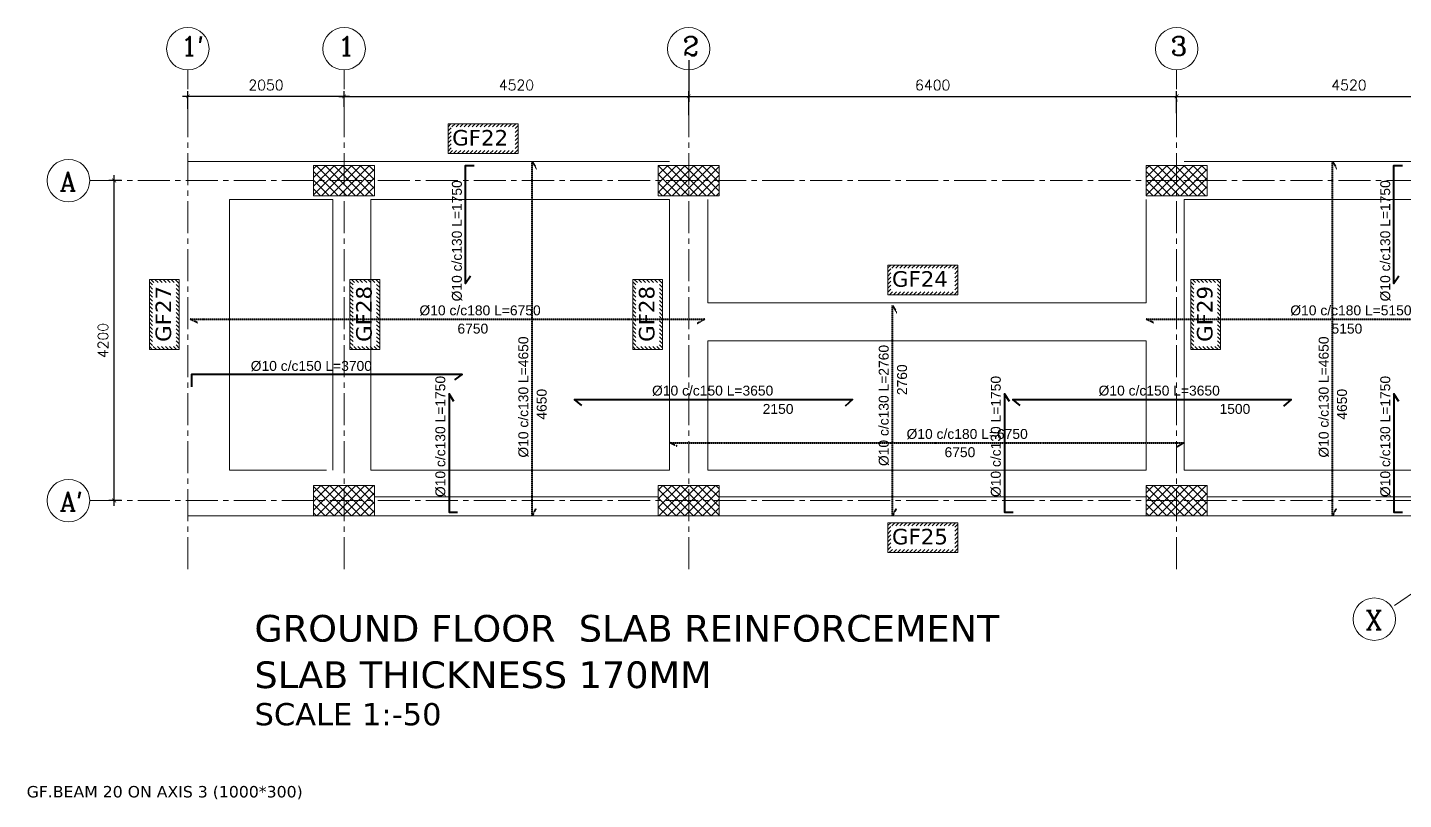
# Model space of a CAD drawing. Header units: inches. Extents: x -26151 to 62940, y -10194 to 246332.
# Drawn here: x 948 to 2753, y 114543 to 115557 of the extents above; entities that cross this region are included whole.
import ezdxf

# ---------------------------------------------------------------- set-up
doc = ezdxf.new("R2010")
doc.units = ezdxf.units.IN
doc.header["$LTSCALE"] = 0.7
doc.header["$MEASUREMENT"] = 0
for name, pattern in [('ACAD_ISO10W100', [18, 12, -3, 0, -3]), ('CENTER2', [1.125, 0.75, -0.125, 0.125, -0.125]), ('DASHED2', [0.375, 0.25, -0.125])]:
    doc.linetypes.add(name, pattern=pattern)
doc.layers.get('0').update_dxf_attribs({"lineweight": 13})
doc.layers.get('Defpoints').update_dxf_attribs({"lineweight": 5})
for name, color, linetype, lineweight in [('axis', 254, 'ACAD_ISO10W100', 9), ('BEAM', 5, 'Continuous', 0), ('COLUMN', 4, 'Continuous', 20), ('dim', 1, 'Continuous', 25), ('hach 1', 254, 'Continuous', 9), ('hatch', 9, 'Continuous', 9), ('TEXT', 3, 'Continuous', 25), ('top renforcment', 7, 'Continuous', 40)]:
    doc.layers.add(name, color=color, linetype=linetype, lineweight=lineweight)
doc.styles.add('100', font='romans.shx', dxfattribs={"height": 13.5})
doc.styles.add('GENERATED_STYLE_4', font='verdanai.ttf')
doc.styles.add('romanc', font='verdana.ttf', dxfattribs={"height": 250})
doc.styles.get("Standard").update_dxf_attribs({"font": 'arial.ttf', "height": 13})
doc.dimstyles.new('abr100', dxfattribs={"dimtxt": 15, "dimasz": 5, "dimexe": 7, "dimexo": 7, "dimgap": 8, "dimtad": 1, "dimdec": 0, "dimlfac": 10, "dimzin": 4, "dimdsep": 46, "dimtxsty": '100', "dimblk": 'ARCHTICK', "dimcen": 0.09, "dimdle": 7, "dimclrd": 1, "dimclre": 8, "dimclrt": 2, "dimadec": 0, "dimazin": 1, "dimtfac": 1, "dimtdec": 0, "dimtix": 1, "dimtofl": 0, "dimtmove": 0, "dimatfit": 3, "dimldrblk": 'ARCHTICK', "dimfxl": 0, "dimtolj": 1, "dimtzin": 0, "dimlwd": -1, "dimlwe": -1, "dimarcsym": 0})
doc.dimstyles.get("Standard").update_dxf_attribs({"dimtxt": 13, "dimasz": 5, "dimexe": 0.18, "dimexo": 0.0625, "dimgap": 6, "dimtad": 1, "dimdec": 0, "dimlfac": 10, "dimzin": 0, "dimdsep": 46, "dimtxsty": 'Standard', "dimblk": 'ARCHTICK', "dimcen": 0.09, "dimse1": 1, "dimse2": 1, "dimclrd": 1, "dimclre": 7, "dimclrt": 3, "dimadec": 0, "dimazin": 0, "dimtfac": 1, "dimtdec": 0, "dimtix": 1, "dimtofl": 0, "dimtmove": 0, "dimatfit": 3, "dimldrblk": 'ARCHTICK', "dimfxl": 0, "dimtolj": 1, "dimtzin": 0, "dimarcsym": 0})
doc.dimstyles.new('STANDARD$0', dxfattribs={"dimscale": 0, "dimtxt": 50, "dimasz": 8, "dimexe": 15, "dimexo": 0.0625, "dimgap": 2, "dimtad": 1, "dimdec": 0, "dimzin": 0, "dimdsep": 46, "dimtxsty": 'Standard', "dimblk1": 'ARCHTICK', "dimblk2": 'ARCHTICK', "dimsah": 1, "dimcen": 0.09, "dimdle": 15, "dimclrd": 3, "dimclre": 3, "dimclrt": 3, "dimazin": 0, "dimtfac": 1, "dimtdec": 0, "dimtofl": 0, "dimtmove": 1, "dimatfit": 3, "dimldrblk": 'ARCHTICK', "dimfxl": 0, "dimtolj": 1, "dimtzin": 0, "dimarcsym": 0})
pattern_1 = [(45, (-460756.624, -144257.93), (-5.7452426, 5.7452426), []), (135, (-460756.624, -144257.93), (-5.7452426, -5.7452426), [])]
pattern_2 = [(45, (-460744.624, -144257.93), (-5.7452426, 5.7452426), []), (135, (-460744.624, -144257.93), (-5.7452426, -5.7452426), [])]

# ---------------------------------------------------------------- blocks, each defined once
blk = doc.blocks.new('_ArchTick')
at = {"color": 0, "linetype": 'ByBlock', "lineweight": 0, "const_width": 0.15}
blk.add_lwpolyline([(-0.5, -0.5), (0.5, 0.5)], dxfattribs=at)
blk = doc.blocks.new('*D855')
at = {"layer": 'Defpoints', "color": 0, "transparency": 16777216}
for p in [(1815.6, 115466.3), (1363.6, 115445.5), (1815.6, 115434.7)]:
    blk.add_point(p, dxfattribs=at)
at = {"layer": 'dim', "color": 8, "transparency": 16777216}
for p, q in [((1363.6, 115452.5), (1363.6, 115473.3)), ((1815.6, 115441.7), (1815.6, 115473.3))]:
    blk.add_line(p, q, dxfattribs=at)
at = {"layer": 'dim', "color": 1, "transparency": 16777216}
blk.add_line((1356.6, 115466.3), (1822.6, 115466.3), dxfattribs=at)
at = {"layer": 'dim', "color": 1, "transparency": 16777216, "xscale": 5, "yscale": 5, "zscale": 5, "rotation": 180}
blk.add_blockref('_ArchTick', (1363.6, 115466.3), dxfattribs=at)
at = {"layer": 'dim', "color": 1, "transparency": 16777216, "xscale": 5, "yscale": 5, "zscale": 5}
blk.add_blockref('_ArchTick', (1815.6, 115466.3), dxfattribs=at)
at = {"layer": 'dim', "color": 2, "transparency": 16777216, "insert": (1589.6, 115481.1), "char_height": 13.5, "attachment_point": 5, "style": '100'}
blk.add_mtext('\\A1;4520', dxfattribs=at)
blk = doc.blocks.new('*D856')
at = {"layer": 'Defpoints', "color": 0, "transparency": 16777216}
for p in [(2455.6, 115469.4), (2907.6, 115466.3), (2907.6, 115448.1)]:
    blk.add_point(p, dxfattribs=at)
at = {"layer": 'dim', "color": 8, "transparency": 16777216}
for p, q in [((2907.6, 115455.1), (2907.6, 115473.3)), ((2455.6, 115462.4), (2455.6, 115459.3))]:
    blk.add_line(p, q, dxfattribs=at)
at = {"layer": 'dim', "color": 1, "transparency": 16777216}
blk.add_line((2448.6, 115466.3), (2914.6, 115466.3), dxfattribs=at)
at = {"layer": 'dim', "color": 1, "transparency": 16777216, "xscale": 5, "yscale": 5, "zscale": 5, "rotation": 180}
blk.add_blockref('_ArchTick', (2455.6, 115466.3), dxfattribs=at)
at = {"layer": 'dim', "color": 1, "transparency": 16777216, "xscale": 5, "yscale": 5, "zscale": 5}
blk.add_blockref('_ArchTick', (2907.6, 115466.3), dxfattribs=at)
at = {"layer": 'dim', "color": 2, "transparency": 16777216, "insert": (2681.6, 115481.1), "char_height": 13.5, "attachment_point": 5, "style": '100'}
blk.add_mtext('\\A1;4520', dxfattribs=at)
blk = doc.blocks.new('*D857')
at = {"layer": 'Defpoints', "color": 0, "transparency": 16777216}
for p in [(1062, 115355.8), (1078.7, 115355.8), (1078.7, 114935.8)]:
    blk.add_point(p, dxfattribs=at)
at = {"layer": 'dim', "color": 8, "transparency": 16777216}
for p, q in [((1071.7, 115355.8), (1055, 115355.8)), ((1071.7, 114935.8), (1055, 114935.8))]:
    blk.add_line(p, q, dxfattribs=at)
at = {"layer": 'dim', "color": 1, "transparency": 16777216}
blk.add_line((1062, 114928.8), (1062, 115362.8), dxfattribs=at)
at = {"layer": 'dim', "color": 1, "transparency": 16777216, "xscale": 5, "yscale": 5, "zscale": 5}
for p, rotation in [((1062, 115355.8), 90), ((1062, 114935.8), 270)]:
    blk.add_blockref('_ArchTick', p, dxfattribs=dict(at, rotation=rotation))
at = {"layer": 'dim', "color": 2, "transparency": 16777216, "insert": (1047.3, 115145.8), "char_height": 13.5, "attachment_point": 5, "rotation": 90, "style": '100'}
blk.add_mtext('\\A1;4200', dxfattribs=at)
blk = doc.blocks.new('*D859')
at = {"layer": 'Defpoints', "color": 0, "transparency": 16777216}
for p in [(1158.6, 115466.3), (1158.6, 115442.8), (1363.6, 115445.8)]:
    blk.add_point(p, dxfattribs=at)
at = {"layer": 'dim', "color": 8, "transparency": 16777216}
for p, q in [((1158.6, 115449.8), (1158.6, 115473.3)), ((1363.6, 115452.8), (1363.6, 115473.3))]:
    blk.add_line(p, q, dxfattribs=at)
at = {"layer": 'dim', "color": 1, "transparency": 16777216}
blk.add_line((1370.6, 115466.3), (1151.6, 115466.3), dxfattribs=at)
at = {"layer": 'dim', "color": 1, "transparency": 16777216, "xscale": 5, "yscale": 5, "zscale": 5, "rotation": 180}
blk.add_blockref('_ArchTick', (1158.6, 115466.3), dxfattribs=at)
at = {"layer": 'dim', "color": 1, "transparency": 16777216, "xscale": 5, "yscale": 5, "zscale": 5}
blk.add_blockref('_ArchTick', (1363.6, 115466.3), dxfattribs=at)
at = {"layer": 'dim', "color": 2, "transparency": 16777216, "insert": (1261.1, 115481.1), "char_height": 13.5, "attachment_point": 5, "style": '100'}
blk.add_mtext('\\A1;2050', dxfattribs=at)
blk = doc.blocks.new('*D860')
at = {"layer": 'Defpoints', "color": 0, "transparency": 16777216}
for p in [(1815.6, 115521), (2455.6, 115466.3), (2455.6, 115437.3)]:
    blk.add_point(p, dxfattribs=at)
at = {"layer": 'dim', "color": 8, "transparency": 16777216}
for p, q in [((1815.6, 115514), (1815.6, 115459.3)), ((2455.6, 115444.3), (2455.6, 115473.3))]:
    blk.add_line(p, q, dxfattribs=at)
at = {"layer": 'dim', "color": 1, "transparency": 16777216}
blk.add_line((1808.6, 115466.3), (2462.6, 115466.3), dxfattribs=at)
at = {"layer": 'dim', "color": 1, "transparency": 16777216, "xscale": 5, "yscale": 5, "zscale": 5, "rotation": 180}
blk.add_blockref('_ArchTick', (1815.6, 115466.3), dxfattribs=at)
at = {"layer": 'dim', "color": 1, "transparency": 16777216, "xscale": 5, "yscale": 5, "zscale": 5}
blk.add_blockref('_ArchTick', (2455.6, 115466.3), dxfattribs=at)
at = {"layer": 'dim', "color": 2, "transparency": 16777216, "insert": (2135.6, 115481.1), "char_height": 13.5, "attachment_point": 5, "style": '100'}
blk.add_mtext('\\A1;6400', dxfattribs=at)
blk = doc.blocks.new('*D861')
at = {"layer": 'Defpoints', "color": 0, "transparency": 16777216}
for p in [(1815.6, 115043.4, -26473), (2030.6, 115043.4, -40395.4), (2030.6, 115043.4)]:
    blk.add_point(p, dxfattribs=at)
at = {"layer": 'TEXT', "color": 3, "transparency": 16777216, "insert": (1932.8, 115056), "char_height": 13, "attachment_point": 5}
blk.add_mtext('\\A1;2150', dxfattribs=at)
blk = doc.blocks.new('*D862')
at = {"layer": 'Defpoints', "color": 0, "transparency": 16777216}
for p in [(1665.6, 115068.6), (2030.6, 115068.6), (2030.6, 115066.9)]:
    blk.add_point(p, dxfattribs=at)
at = {"layer": 'TEXT', "color": 3, "transparency": 16777216, "insert": (1847, 115079.9), "char_height": 13, "attachment_point": 5}
blk.add_mtext('\\A1;%%C10 c/c150 L=3650', dxfattribs=at)
blk = doc.blocks.new('*D863')
at = {"layer": 'Defpoints', "color": 0, "transparency": 16777216}
for p in [(2455.6, 115043.4, -26473), (2605.6, 115043.4, -40395.4), (2605.6, 115043.4)]:
    blk.add_point(p, dxfattribs=at)
at = {"layer": 'TEXT', "color": 3, "transparency": 16777216, "insert": (2532, 115056), "char_height": 13, "attachment_point": 5}
blk.add_mtext('\\A1;1500', dxfattribs=at)
blk = doc.blocks.new('*D864')
at = {"layer": 'Defpoints', "color": 0, "transparency": 16777216}
for p in [(2240.6, 115068.6), (2605.6, 115068.6), (2605.6, 115066.9)]:
    blk.add_point(p, dxfattribs=at)
at = {"layer": 'TEXT', "color": 3, "transparency": 16777216, "insert": (2432.7, 115079.9), "char_height": 13, "attachment_point": 5}
blk.add_mtext('\\A1;%%C10 c/c150 L=3650', dxfattribs=at)
blk = doc.blocks.new('*D867')
at = {"layer": 'Defpoints', "color": 0, "transparency": 16777216}
for p in [(1161.6, 115148.8, -19467.6), (1836.6, 115148.8, -59863), (1836.6, 115148.8)]:
    blk.add_point(p, dxfattribs=at)
at = {"layer": 'TEXT', "color": 3, "transparency": 16777216, "insert": (1532.4, 115161.4), "char_height": 13, "attachment_point": 5}
blk.add_mtext('\\A1;6750', dxfattribs=at)
blk = doc.blocks.new('*D868')
at = {"layer": 'Defpoints', "color": 0, "transparency": 16777216}
for p in [(1161.6, 115173.9), (1836.6, 115173.9, -19467.6), (1836.6, 115172.2)]:
    blk.add_point(p, dxfattribs=at)
at = {"layer": 'TEXT', "color": 3, "transparency": 16777216, "insert": (1541.9, 115185.2), "char_height": 13, "attachment_point": 5}
blk.add_mtext('\\A1;%%C10 c/c180 L=6750', dxfattribs=at)
blk = doc.blocks.new('*D869')
at = {"layer": 'Defpoints', "color": 0, "transparency": 16777216}
for p in [(1790.6, 114986.6, -19467.6), (2465.6, 114986.6, -59863), (2465.6, 114986.6)]:
    blk.add_point(p, dxfattribs=at)
at = {"layer": 'TEXT', "color": 3, "transparency": 16777216, "insert": (2171.3, 114999.2), "char_height": 13, "attachment_point": 5}
blk.add_mtext('\\A1;6750', dxfattribs=at)
blk = doc.blocks.new('*D870')
at = {"layer": 'Defpoints', "color": 0, "transparency": 16777216}
for p in [(1790.5, 115011.7), (2465.6, 115011.7, -19467.6), (2465.6, 115010)]:
    blk.add_point(p, dxfattribs=at)
at = {"layer": 'TEXT', "color": 3, "transparency": 16777216, "insert": (2180.8, 115023), "char_height": 13, "attachment_point": 5}
blk.add_mtext('\\A1;%%C10 c/c180 L=6750', dxfattribs=at)
blk = doc.blocks.new('*D871')
at = {"layer": 'Defpoints', "color": 0, "transparency": 16777216}
for p in [(2415.6, 115148.8, -19467.6), (2930.6, 115148.8, -79330.7), (2930.6, 115148.8)]:
    blk.add_point(p, dxfattribs=at)
at = {"layer": 'TEXT', "color": 3, "transparency": 16777216, "insert": (2678.9, 115161.4), "char_height": 13, "attachment_point": 5}
blk.add_mtext('\\A1;5150', dxfattribs=at)
blk = doc.blocks.new('*D872')
at = {"layer": 'Defpoints', "color": 0, "transparency": 16777216}
for p in [(2415.5, 115173.9), (2930.6, 115173.9, -38935.3), (2930.6, 115172.2)]:
    blk.add_point(p, dxfattribs=at)
at = {"layer": 'TEXT', "color": 3, "transparency": 16777216, "insert": (2684.2, 115185.2), "char_height": 13, "attachment_point": 5}
blk.add_mtext('\\A1;%%C10 c/c180 L=5150', dxfattribs=at)
blk = doc.blocks.new('*D875')
at = {"layer": 'Defpoints', "color": 0, "transparency": 16777216}
for p in [(1501.3, 115075.8), (1501.3, 114900.8), (1503, 114900.8)]:
    blk.add_point(p, dxfattribs=at)
at = {"layer": 'TEXT', "color": 3, "transparency": 16777216, "insert": (1490, 115019.9), "char_height": 13, "attachment_point": 5, "rotation": 90}
blk.add_mtext('\\A1;%%C10 c/c130 L=1750', dxfattribs=at)
blk = doc.blocks.new('*D876')
at = {"layer": 'Defpoints', "color": 0, "transparency": 16777216}
for p in [(1635.4, 115380.8, -59863), (1635.4, 115380.8), (1635.4, 114915.8, -59863)]:
    blk.add_point(p, dxfattribs=at)
at = {"layer": 'TEXT', "color": 3, "transparency": 16777216, "insert": (1622.8, 115062.2), "char_height": 13, "attachment_point": 5, "rotation": 90}
blk.add_mtext('\\A1;4650', dxfattribs=at)
blk = doc.blocks.new('*D877')
at = {"layer": 'Defpoints', "color": 0, "transparency": 16777216}
for p in [(1610.2, 115380.8, -19467.6), (1611.9, 115380.8), (1610.2, 114915.7, -40395.4)]:
    blk.add_point(p, dxfattribs=at)
at = {"layer": 'TEXT', "color": 3, "transparency": 16777216, "insert": (1598.9, 115071.7), "char_height": 13, "attachment_point": 5, "rotation": 90}
blk.add_mtext('\\A1;%%C10 c/c130 L=4650', dxfattribs=at)
blk = doc.blocks.new('*D878')
at = {"layer": 'Defpoints', "color": 0, "transparency": 16777216}
for p in [(2108.1, 115191.8, -119726), (2108.1, 115191.8), (2108.1, 114915.8, -59863)]:
    blk.add_point(p, dxfattribs=at)
at = {"layer": 'TEXT', "color": 3, "transparency": 16777216, "insert": (2095.5, 115094.4), "char_height": 13, "attachment_point": 5, "rotation": 90}
blk.add_mtext('\\A1;2760', dxfattribs=at)
blk = doc.blocks.new('*D879')
at = {"layer": 'Defpoints', "color": 0, "transparency": 16777216}
for p in [(2082.9, 115191.8, -79330.7), (2084.6, 115191.8), (2082.9, 114915.7, -40395.4)]:
    blk.add_point(p, dxfattribs=at)
at = {"layer": 'TEXT', "color": 3, "transparency": 16777216, "insert": (2071.6, 115060.6), "char_height": 13, "attachment_point": 5, "rotation": 90}
blk.add_mtext('\\A1;%%C10 c/c130 L=2760', dxfattribs=at)
blk = doc.blocks.new('*D880')
at = {"layer": 'Defpoints', "color": 0, "transparency": 16777216}
for p in [(2685.2, 115380.8, -59863), (2685.2, 115380.8), (2685.2, 114915.8, -59863)]:
    blk.add_point(p, dxfattribs=at)
at = {"layer": 'TEXT', "color": 3, "transparency": 16777216, "insert": (2672.5, 115062.2), "char_height": 13, "attachment_point": 5, "rotation": 90}
blk.add_mtext('\\A1;4650', dxfattribs=at)
blk = doc.blocks.new('*D881')
at = {"layer": 'Defpoints', "color": 0, "transparency": 16777216}
for p in [(2660, 115380.8, -19467.6), (2661.7, 115380.8), (2660, 114915.7, -40395.4)]:
    blk.add_point(p, dxfattribs=at)
at = {"layer": 'TEXT', "color": 3, "transparency": 16777216, "insert": (2648.7, 115071.7), "char_height": 13, "attachment_point": 5, "rotation": 90}
blk.add_mtext('\\A1;%%C10 c/c130 L=4650', dxfattribs=at)
blk = doc.blocks.new('*D884')
at = {"layer": 'Defpoints', "color": 0, "transparency": 16777216}
for p in [(1148.6, 115101), (1148.6, 115099.3), (1518.6, 115101, 13009.9)]:
    blk.add_point(p, dxfattribs=at)
at = {"layer": 'TEXT', "color": 3, "transparency": 16777216, "insert": (1320.6, 115112.3), "char_height": 13, "attachment_point": 5}
blk.add_mtext('\\A1;%%C10 c/c150 L=3700', dxfattribs=at)
blk = doc.blocks.new('*D885')
at = {"layer": 'Defpoints', "color": 0, "transparency": 16777216}
for p in [(2229.9, 115075.8), (2229.9, 114900.8), (2231.6, 114900.8)]:
    blk.add_point(p, dxfattribs=at)
at = {"layer": 'TEXT', "color": 3, "transparency": 16777216, "insert": (2218.6, 115019.9), "char_height": 13, "attachment_point": 5, "rotation": 90}
blk.add_mtext('\\A1;%%C10 c/c130 L=1750', dxfattribs=at)
blk = doc.blocks.new('*D886')
at = {"layer": 'Defpoints', "color": 0, "transparency": 16777216}
for p in [(2740.7, 115075.8), (2740.7, 114900.8), (2742.4, 114900.8)]:
    blk.add_point(p, dxfattribs=at)
at = {"layer": 'TEXT', "color": 3, "transparency": 16777216, "insert": (2729.4, 115019.9), "char_height": 13, "attachment_point": 5, "rotation": 90}
blk.add_mtext('\\A1;%%C10 c/c130 L=1750', dxfattribs=at)
blk = doc.blocks.new('*D887')
at = {"layer": 'Defpoints', "color": 0, "transparency": 16777216}
for p in [(2740.7, 115395.7), (2742.4, 115395.7), (2740.7, 115220.7)]:
    blk.add_point(p, dxfattribs=at)
at = {"layer": 'TEXT', "color": 3, "transparency": 16777216, "insert": (2729.4, 115276.7), "char_height": 13, "attachment_point": 5, "rotation": 90}
blk.add_mtext('\\A1;%%C10 c/c130 L=1750', dxfattribs=at)
blk = doc.blocks.new('*D888')
at = {"layer": 'Defpoints', "color": 0, "transparency": 16777216}
for p in [(1523, 115395.7), (1524.7, 115395.7), (1523, 115220.7)]:
    blk.add_point(p, dxfattribs=at)
at = {"layer": 'TEXT', "color": 3, "transparency": 16777216, "insert": (1511.7, 115276.7), "char_height": 13, "attachment_point": 5, "rotation": 90}
blk.add_mtext('\\A1;%%C10 c/c130 L=1750', dxfattribs=at)

msp = doc.modelspace()

# ---------------------------------------------------------------- hatches: boundary and pattern name
at = {"layer": 'hach 1', "linetype": 'ByBlock'}
h = msp.add_hatch(dxfattribs=at)
h.set_pattern_fill('ANSI31', color=256, scale=30, style=0)
h.set_pattern_definition([(45, (13957.3154, -4247.939), (-2.65165043, 2.65165043), [])])
h.paths.add_polyline_path([(1591.86, 115430.23), (1499.92, 115430.23), (1499.92, 115391.23), (1591.86, 115391.23)])
h.paths.add_polyline_path([(1587.86, 115426.23), (1587.86, 115395.23), (1503.92, 115395.23), (1503.92, 115426.23)], flags=16)
h = msp.add_hatch(dxfattribs=at)
h.set_pattern_fill('ANSI31', color=256, scale=30, style=0)
h.set_pattern_definition([(45, (14534.163, -4433.2407), (-2.65165043, 2.65165043), [])])
h.paths.add_polyline_path([(2168.71, 115244.93), (2076.77, 115244.93), (2076.77, 115205.93), (2168.71, 115205.93)])
h.paths.add_polyline_path([(2164.71, 115240.93), (2164.71, 115209.93), (2080.77, 115209.93), (2080.77, 115240.93)], flags=16)
h = msp.add_hatch(dxfattribs=at)
h.set_pattern_fill('ANSI31', color=256, scale=30, angle=90, style=0)
h.set_pattern_definition([(135, (120786.3127, 127591.4948), (-2.65165043, -2.65165043), [])])
h.paths.add_polyline_path([(1108.15, 115226.04), (1108.15, 115134.1), (1147.15, 115134.1), (1147.15, 115226.04)])
h.paths.add_polyline_path([(1112.15, 115222.04), (1143.15, 115222.04), (1143.15, 115138.1), (1112.15, 115138.1)], flags=16)
h = msp.add_hatch(dxfattribs=at)
h.set_pattern_fill('ANSI31', color=256, scale=30, angle=90, style=0)
h.set_pattern_definition([(135, (121049.41, 127591.4948), (-2.65165043, -2.65165043), [])])
h.paths.add_polyline_path([(1371.24, 115226.04), (1371.24, 115134.1), (1410.24, 115134.1), (1410.24, 115226.04)])
h.paths.add_polyline_path([(1375.24, 115222.04), (1406.24, 115222.04), (1406.24, 115138.1), (1375.24, 115138.1)], flags=16)
h = msp.add_hatch(dxfattribs=at)
h.set_pattern_fill('ANSI31', color=256, scale=30, angle=90, style=0)
h.set_pattern_definition([(135, (121420.309, 127591.4948), (-2.65165043, -2.65165043), [])])
h.paths.add_polyline_path([(1742.14, 115226.04), (1742.14, 115134.1), (1781.14, 115134.1), (1781.14, 115226.04)])
h.paths.add_polyline_path([(1746.14, 115222.04), (1777.14, 115222.04), (1777.14, 115138.1), (1746.14, 115138.1)], flags=16)
h = msp.add_hatch(dxfattribs=at)
h.set_pattern_fill('ANSI31', color=256, scale=30, angle=90, style=0)
h.set_pattern_definition([(135, (122152.3532, 127591.4948), (-2.65165043, -2.65165043), [])])
h.paths.add_polyline_path([(2474.19, 115226.04), (2474.19, 115134.1), (2513.19, 115134.1), (2513.19, 115226.04)])
h.paths.add_polyline_path([(2478.19, 115222.04), (2509.19, 115222.04), (2509.19, 115138.1), (2478.19, 115138.1)], flags=16)
h = msp.add_hatch(dxfattribs=at)
h.set_pattern_fill('ANSI31', color=256, scale=30, style=0)
h.set_pattern_definition([(45, (14534.163, -4771.394), (-2.65165043, 2.65165043), [])])
h.paths.add_polyline_path([(2168.71, 114906.77), (2076.77, 114906.77), (2076.77, 114867.77), (2168.71, 114867.77)])
h.paths.add_polyline_path([(2164.71, 114902.77), (2164.71, 114871.77), (2080.77, 114871.77), (2080.77, 114902.77)], flags=16)
at = {"layer": 'hatch', "ltscale": 0.5}
h = msp.add_hatch(dxfattribs=at)
h.set_pattern_fill('NET', color=256, scale=65, angle=45, style=0)
h.set_pattern_definition(pattern_1)
h.paths.add_polyline_path([(1323.57, 115375.78), (1403.57, 115375.78), (1403.57, 115335.78), (1323.57, 115335.78)])
h = msp.add_hatch(dxfattribs=at)
h.set_pattern_fill('NET', color=256, scale=65, angle=45, style=0)
h.set_pattern_definition(pattern_2)
h.paths.add_polyline_path([(1775.57, 115375.78), (1855.57, 115375.78), (1855.57, 115335.78), (1775.57, 115335.78)])
h = msp.add_hatch(dxfattribs=at)
h.set_pattern_fill('NET', color=256, scale=65, angle=45, style=0)
h.set_pattern_definition(pattern_2)
h.paths.add_polyline_path([(2415.57, 115375.78), (2495.57, 115375.78), (2495.57, 115335.78), (2415.57, 115335.78)])
h = msp.add_hatch(dxfattribs=at)
h.set_pattern_fill('NET', color=256, scale=65, angle=45, style=0)
h.set_pattern_definition(pattern_1)
h.paths.add_polyline_path([(1323.57, 114955.78), (1403.57, 114955.78), (1403.57, 114915.78), (1323.57, 114915.78)])
h = msp.add_hatch(dxfattribs=at)
h.set_pattern_fill('NET', color=256, scale=65, angle=45, style=0)
h.set_pattern_definition(pattern_2)
h.paths.add_polyline_path([(1775.57, 114955.78), (1855.57, 114955.78), (1855.57, 114915.78), (1775.57, 114915.78)])
h = msp.add_hatch(dxfattribs=at)
h.set_pattern_fill('NET', color=256, scale=65, angle=45, style=0)
h.set_pattern_definition(pattern_2)
h.paths.add_polyline_path([(2415.57, 114955.78), (2495.57, 114955.78), (2495.57, 114915.78), (2415.57, 114915.78)])

# ---------------------------------------------------------------- linework, layer by layer
at = {"lineweight": 20}
for centre in [(1158.55, 115528.83), (1363.55, 115528.83), (1815.55, 115528.83), (2455.55, 115528.83), (1002.01, 115355.78), (1002.01, 114935.78), (2714.87, 114780.11)]:
    msp.add_ellipse(centre, major_axis=(-0.02, 27.86), ratio=1, start_param=4.7118466, end_param=10.9950319, dxfattribs=at)
at = {"layer": 'axis', "linetype": 'CENTER2', "ltscale": 80}
for p, q in [((1158.57, 114845.93), (1158.57, 115500.97)), ((1363.57, 114845.93), (1363.57, 115500.97)), ((1815.57, 114845.93), (1815.57, 115500.97)), ((2455.57, 114845.93), (2455.57, 115500.97)), ((3660.14, 115426.04), (2737.88, 114795.83)), ((1029.87, 115355.78), (3637.12, 115355.78)), ((1029.87, 114935.78), (3263.2, 114935.78))]:
    msp.add_line(p, q, dxfattribs=at)
at = {"layer": 'BEAM', "linetype": 'Continuous'}
for p, q in [((1158.57, 115380.78), (1363.57, 115380.78)), ((1363.57, 115380.78), (1790.57, 115380.78)), ((2465.57, 115380.78), (2907.57, 115380.78)), ((1213.41, 115330.78), (1348.57, 115330.78)), ((1213.41, 114975.78), (1213.41, 115330.78)), ((1348.57, 115330.78), (1348.57, 114975.78)), ((1398.57, 115330.78), (1790.57, 115330.78)), ((1398.57, 115330.78), (1398.57, 114975.78)), ((1790.57, 114975.78), (1790.57, 115330.78)), ((1840.57, 115195.48), (1840.57, 115330.78)), ((2415.57, 115330.78), (2415.57, 115195.48)), ((2465.57, 115330.78), (2882.57, 115330.78)), ((2465.57, 115330.78), (2465.57, 114975.78)), ((1840.57, 115195.48), (2415.57, 115195.48)), ((1840.57, 115145.48), (2415.57, 115145.48)), ((1840.57, 114975.78), (1840.57, 115145.48)), ((2415.57, 115145.48), (2415.57, 114975.78)), ((1213.41, 114975.78), (1340.57, 114975.78)), ((1398.57, 114975.78), (1790.57, 114975.78)), ((1840.57, 114975.78), (2415.57, 114975.78)), ((2465.57, 114975.78), (2882.57, 114975.78))]:
    msp.add_line(p, q, dxfattribs=at)
at = {"layer": 'COLUMN'}
for p, q in [((1403.57, 114940.78), (1775.57, 114940.78)), ((1855.57, 114940.78), (2415.57, 114940.78)), ((2495.57, 114940.78), (2867.57, 114940.78)), ((1323.57, 114915.78), (1158.41, 114915.78)), ((1403.57, 114915.78), (1775.57, 114915.78)), ((1855.57, 114915.78), (2415.57, 114915.78)), ((2495.57, 114915.78), (2867.57, 114915.78))]:
    msp.add_line(p, q, dxfattribs=at)
for points in [[(1323.57, 115375.78), (1403.57, 115375.78), (1403.57, 115335.78), (1323.57, 115335.78)], [(1323.57, 115375.78), (1403.57, 115375.78), (1403.57, 115335.78), (1323.57, 115335.78)], [(1775.57, 115375.78), (1855.57, 115375.78), (1855.57, 115335.78), (1775.57, 115335.78)], [(2415.57, 115375.78), (2495.57, 115375.78), (2495.57, 115335.78), (2415.57, 115335.78)], [(1323.57, 114955.78), (1403.57, 114955.78), (1403.57, 114915.78), (1323.57, 114915.78)], [(1323.57, 114955.78), (1403.57, 114955.78), (1403.57, 114915.78), (1323.57, 114915.78)], [(1775.57, 114955.78), (1855.57, 114955.78), (1855.57, 114915.78), (1775.57, 114915.78)], [(2415.57, 114955.78), (2495.57, 114955.78), (2495.57, 114915.78), (2415.57, 114915.78)]]:
    msp.add_lwpolyline(points, close=True, dxfattribs=at)
at = {"layer": 'hach 1', "linetype": 'ByBlock'}
for points in [[(1499.92, 115430.23), (1591.86, 115430.23), (1591.86, 115391.23), (1499.92, 115391.23)], [(2076.77, 115244.93), (2168.71, 115244.93), (2168.71, 115205.93), (2076.77, 115205.93)], [(1108.15, 115134.1), (1108.15, 115226.04), (1147.15, 115226.04), (1147.15, 115134.1)], [(1371.24, 115134.1), (1371.24, 115226.04), (1410.24, 115226.04), (1410.24, 115134.1)], [(1742.14, 115134.1), (1742.14, 115226.04), (1781.14, 115226.04), (1781.14, 115134.1)], [(2474.19, 115134.1), (2474.19, 115226.04), (2513.19, 115226.04), (2513.19, 115134.1)], [(2076.77, 114906.77), (2168.71, 114906.77), (2168.71, 114867.77), (2076.77, 114867.77)]]:
    msp.add_lwpolyline(points, close=True, dxfattribs=at)
at = {"layer": 'top renforcment', "color": 3}
for points in [[(1529.24, 115230.49), (1522.96, 115220.75), (1522.97, 115375.75), (1534, 115375.75)], [(2746.92, 115230.49), (2740.65, 115220.75), (2740.65, 115375.75), (2751.68, 115375.75)], [(1507.57, 115066.04), (1501.29, 115075.78), (1501.3, 114920.78), (1512.33, 114920.78)], [(2236.17, 115066.04), (2229.9, 115075.78), (2229.9, 114920.78), (2240.93, 114920.78)], [(2746.92, 115066.04), (2740.65, 115075.78), (2740.65, 114920.78), (2751.68, 114920.78)]]:
    msp.add_lwpolyline(points, dxfattribs=at)
at = {"layer": 'top renforcment', "color": 4, "linetype": 'DASHED2', "ltscale": 2}
for points, elevation in [([(1615.01, 114925.49), (1610.2, 114915.75), (1610.2, 115380.78), (1616.02, 115371.04)], 34486.2), ([(2664.8, 114925.49), (2659.99, 114915.75), (2659.99, 115380.78), (2665.81, 115371.04)], 34486.2), ([(2087.71, 114925.49), (2082.91, 114915.75), (2082.91, 115191.78), (2088.73, 115182.04)], 34486.2), ([(1171.33, 115169.14), (1161.58, 115173.95), (1836.57, 115173.95), (1826.83, 115168.13)], -5909.18), ([(2425.28, 115169.14), (2415.54, 115173.95), (2930.57, 115173.95), (2920.83, 115168.13)], -5909.18), ([(1800.28, 115006.97), (1790.54, 115011.77), (2465.57, 115011.77), (2455.82, 115005.95)], -5909.18)]:
    msp.add_lwpolyline(points, dxfattribs=dict(at, elevation=elevation))
at = {"layer": 'top renforcment', "color": 3, "elevation": -13009.85}
for points in [[(1508.83, 115094.25), (1518.57, 115101.05), (1163.58, 115101.05), (1163.58, 115085.26)], [(1675.32, 115060.74), (1665.58, 115068.61), (2030.58, 115068.61), (2020.83, 115059.73)], [(2250.32, 115060.74), (2240.58, 115068.61), (2605.58, 115068.61), (2595.83, 115059.73)]]:
    msp.add_lwpolyline(points, dxfattribs=at)

# ---------------------------------------------------------------- texts
at = {"layer": 'TEXT', "style": 'romanc'}
for s, height, p in [('GF22', 20.4, (1505.3, 115401.8)), ('GF24', 20.4, (2082.15, 115216.49)), ('GF25', 20.4, (2082.15, 114878.34)), ('GROUND FLOOR  SLAB REINFORCEMENT  ', 35, (1245.92, 114750.67)), ('SLAB THICKNESS 170MM', 35, (1245.92, 114689.71)), ('GF.BEAM 20 ON AXIS 3 (1000*300)', 15, (947.14, 114546.18, -156.28))]:
    msp.add_text(s, height=height, dxfattribs=at).set_placement(p)
for s, p in [('GF27', (1136.58, 115144.09)), ('GF28', (1399.68, 115144.09)), ('GF28', (1770.57, 115144.09)), ('GF29', (2502.62, 115144.09))]:
    msp.add_text(s, height=20.4, rotation=90, dxfattribs=at).set_placement(p)
at = {"layer": 'TEXT', "color": 7, "style": 'romanc'}
msp.add_text('SCALE 1:-50', height=29.1666, dxfattribs=at).set_placement((1246.08, 114640.86))
at = {"layer": 'TEXT', "char_height": 25, "attachment_point": 1, "style": 'GENERATED_STYLE_4'}
for s, insert in [("{\\Fromanc|c0;1'}", (1149.46, 115544.77)), ('{\\Fromanc|c0;1}', (1355.64, 115544.77)), ('{\\Fromanc|c0;2}', (1807.64, 115544.77)), ('{\\Fromanc|c0;3}', (2447.64, 115544.77)), ('{\\Fromanc|c0;A}', (990.56, 115367.29)), ("{\\Fromanc|c0;A'}", (990.56, 114947.29)), ('{\\Fromanc|c0;X}', (2703.42, 114791.62))]:
    msp.add_mtext(s, dxfattribs=dict(at, insert=insert))

# ---------------------------------------------------------------- dimensions: what is measured, and where the dimension line sits
at = {"layer": 'dim'}
for base, p1, p2, picture, middle in [((2455.57, 115466.34), (1815.57, 115520.96), (2455.57, 115437.31), '*D860', (2135.57, 115481.09)), ((1158.57, 115466.34), (1363.57, 115445.8), (1158.57, 115442.84), '*D859', (1261.07, 115481.09)), ((1815.57, 115466.34), (1363.57, 115445.46), (1815.57, 115434.68), '*D855', (1589.57, 115481.09)), ((2907.57, 115466.34), (2455.57, 115469.43), (2907.57, 115448.11), '*D856', (2681.57, 115481.09))]:
    dim = msp.add_linear_dim(base=base, p1=p1, p2=p2, dimstyle='abr100', dxfattribs=at)
    dim.commit()
    dim.dimension.update_dxf_attribs({"geometry": picture, "text_midpoint": middle})
dim = msp.add_linear_dim(base=(1062.05, 115355.78), p1=(1078.68, 114935.78), p2=(1078.68, 115355.78), angle=90, dimstyle='abr100', dxfattribs=at)
dim.commit()
dim.dimension.update_dxf_attribs({"geometry": '*D857', "text_midpoint": (1047.3, 115145.78)})
at = {"layer": 'TEXT'}
for base, p1, p2, angle, text, dimstyle, override, picture, middle in [((1524.69, 115395.75, 13009.85), (1523, 115220.75, 13009.85), (1523, 115395.75, 13009.85), 90, '%%C10 c/c130 L=<>', 'STANDARD$0', {"dimscale": 1, "dimtxt": 13, "dimasz": 5, "dimexe": 0.18, "dimgap": 6, "dimlfac": 10, "dimblk": 'ArchTick', "dimsah": 0, "dimdle": 0, "dimse1": 1, "dimse2": 1, "dimsd1": 1, "dimsd2": 1, "dimclrd": 1, "dimclre": 7, "dimadec": 0, "dimtix": 1, "dimtmove": 0, "dimfxl": 0.1}, '*D888', (1524.69, 115276.66, 13009.85)), ((2742.38, 115395.75, 13009.85), (2740.68, 115220.75, 13009.85), (2740.68, 115395.75, 13009.85), 90, '%%C10 c/c130 L=<>', 'STANDARD$0', {"dimscale": 1, "dimtxt": 13, "dimasz": 5, "dimexe": 0.18, "dimgap": 6, "dimlfac": 10, "dimblk": 'ArchTick', "dimsah": 0, "dimdle": 0, "dimse1": 1, "dimse2": 1, "dimsd1": 1, "dimsd2": 1, "dimclrd": 1, "dimclre": 7, "dimadec": 0, "dimtix": 1, "dimtmove": 0, "dimfxl": 0.1}, '*D887', (2742.38, 115276.66, 13009.85)), ((1611.93, 115380.78, 47496.06), (1610.23, 114915.75, 7100.68), (1610.23, 115380.78, 28028.42), 90, '%%C10 c/c130 L=<>', 'Standard', {"dimsd1": 1, "dimsd2": 1, "dimfxl": 0.1, "dimfxlon": 1}, '*D877', (1611.93, 115071.74, 47496.06)), ((2661.72, 115380.78, 47496.06), (2660.02, 114915.75, 7100.68), (2660.02, 115380.78, 28028.42), 90, '%%C10 c/c130 L=<>', 'Standard', {"dimsd1": 1, "dimsd2": 1, "dimfxl": 0.1, "dimfxlon": 1}, '*D881', (2661.72, 115071.74, 47496.06)), ((2084.64, 115191.78, 47496.06), (2082.94, 114915.75, 7100.68), (2082.94, 115191.78, -31834.6), 90, '%%C10 c/c130 L=<>', 'Standard', {"dimsd1": 1, "dimsd2": 1, "dimfxl": 0.1, "dimfxlon": 1}, '*D879', (2084.64, 115060.58, 47496.06)), ((1148.58, 115099.32), (1518.57, 115101.02, 13009.85), (1148.58, 115101.02), 180, '%%C10 c/c150 L=<>', 'Standard', {"dimsd1": 1, "dimsd2": 1, "dimfxl": 0.1, "dimfxlon": 1}, '*D884', (1320.6, 115099.32)), ((1503.02, 114900.78, 13009.85), (1501.33, 115075.78, 13009.85), (1501.33, 114900.78, 13009.85), 270, '%%C10 c/c130 L=<>', 'STANDARD$0', {"dimscale": 1, "dimtxt": 13, "dimasz": 5, "dimexe": 0.18, "dimgap": 6, "dimlfac": 10, "dimblk": 'ArchTick', "dimsah": 0, "dimdle": 0, "dimse1": 1, "dimse2": 1, "dimsd1": 1, "dimsd2": 1, "dimclrd": 1, "dimclre": 7, "dimadec": 0, "dimtix": 1, "dimtmove": 0, "dimfxl": 0.1}, '*D875', (1503.02, 115019.87, 13009.85)), ((2231.63, 114900.78, 13009.85), (2229.93, 115075.78, 13009.85), (2229.93, 114900.78, 13009.85), 270, '%%C10 c/c130 L=<>', 'STANDARD$0', {"dimscale": 1, "dimtxt": 13, "dimasz": 5, "dimexe": 0.18, "dimgap": 6, "dimlfac": 10, "dimblk": 'ArchTick', "dimsah": 0, "dimdle": 0, "dimse1": 1, "dimse2": 1, "dimsd1": 1, "dimsd2": 1, "dimclrd": 1, "dimclre": 7, "dimadec": 0, "dimtix": 1, "dimtmove": 0, "dimfxl": 0.1}, '*D885', (2231.63, 115019.87, 13009.85)), ((2742.38, 114900.78, 13009.85), (2740.68, 115075.78, 13009.85), (2740.68, 114900.78, 13009.85), 270, '%%C10 c/c130 L=<>', 'STANDARD$0', {"dimscale": 1, "dimtxt": 13, "dimasz": 5, "dimexe": 0.18, "dimgap": 6, "dimlfac": 10, "dimblk": 'ArchTick', "dimsah": 0, "dimdle": 0, "dimse1": 1, "dimse2": 1, "dimsd1": 1, "dimsd2": 1, "dimclrd": 1, "dimclre": 7, "dimadec": 0, "dimtix": 1, "dimtmove": 0, "dimfxl": 0.1}, '*D886', (2742.38, 115019.87, 13009.85))]:
    dim = msp.add_linear_dim(base=base, p1=p1, p2=p2, angle=angle, text=text, dimstyle=dimstyle, override=override, dxfattribs=at)
    dim.commit()
    dim.dimension.update_dxf_attribs({"geometry": picture, "text_midpoint": middle, "dimtype": 160})
for base, p1, p2, angle, picture, middle in [((1635.4, 115380.78, 59863.02), (1635.4, 114915.78), (1635.4, 115380.78), 90, '*D876', (1635.4, 115062.24, 59863.02)), ((2685.19, 115380.78, 59863.02), (2685.19, 114915.78), (2685.19, 115380.78), 90, '*D880', (2685.19, 115062.24, 59863.02)), ((2108.11, 115191.78, 59863.02), (2108.11, 114915.78), (2108.11, 115191.78, -59863.02), 90, '*D878', (2108.11, 115094.4, 59863.02)), ((1836.5709, 115148.7513, 19467.6373), (1161.6173, 115148.7513), (1836.5709, 115148.7513, -40395.3816), 360, '*D867', (1532.3823, 115148.7513, 19467.6373)), ((2930.57, 115148.75, 19467.64), (2415.57, 115148.75), (2930.57, 115148.75, -59863.02), 360, '*D871', (2678.94, 115148.75, 19467.64)), ((2030.58, 115043.41, 12366.96), (1815.58, 115043.41, -14106.02), (2030.58, 115043.41, -28028.42), 360, '*D861', (1932.77, 115043.41, 12366.96)), ((2605.58, 115043.41, 12366.96), (2455.58, 115043.41, -14106.02), (2605.58, 115043.41, -28028.42), 360, '*D863', (2532, 115043.41, 12366.96)), ((2465.57, 114986.58, 19467.64), (1790.57, 114986.58), (2465.57, 114986.58, -40395.38), 360, '*D869', (2171.34, 114986.58, 19467.64))]:
    dim = msp.add_linear_dim(base=base, p1=p1, p2=p2, angle=angle, dimstyle='Standard', override={"dimsd1": 1, "dimsd2": 1, "dimfxl": 0.1, "dimfxlon": 1}, dxfattribs=at)
    dim.commit()
    dim.dimension.update_dxf_attribs({"geometry": picture, "text_midpoint": middle, "dimtype": 161})
for base, p1, p2, text, picture, middle in [((1836.57, 115172.22, 7100.68), (1161.58, 115173.92, 7100.68), (1836.57, 115173.92, -12366.96), '%%C10 c/c180 L=<>', '*D868', (1541.88, 115172.22, 7100.68)), ((2930.57, 115172.22, 7100.68), (2415.54, 115173.92, 7100.68), (2930.57, 115173.92, -31834.6), '%%C10 c/c180 L=<>', '*D872', (2684.24, 115172.22, 7100.68)), ((2030.58, 115066.88), (1665.58, 115068.58), (2030.58, 115068.58), '%%C10 c/c150 L=<>', '*D862', (1846.95, 115066.88)), ((2605.58, 115066.88), (2240.58, 115068.58), (2605.58, 115068.58), '%%C10 c/c150 L=<>', '*D864', (2432.7, 115066.88)), ((2465.57, 115010.04, 7100.68), (1790.54, 115011.74, 7100.68), (2465.57, 115011.74, -12366.96), '%%C10 c/c180 L=<>', '*D870', (2180.84, 115010.04, 7100.68))]:
    dim = msp.add_linear_dim(base=base, p1=p1, p2=p2, text=text, dimstyle='Standard', override={"dimsd1": 1, "dimsd2": 1, "dimfxl": 0.1, "dimfxlon": 1}, dxfattribs=at)
    dim.commit()
    dim.dimension.update_dxf_attribs({"geometry": picture, "text_midpoint": middle, "dimtype": 160})

doc.saveas('drawing.dxf')
